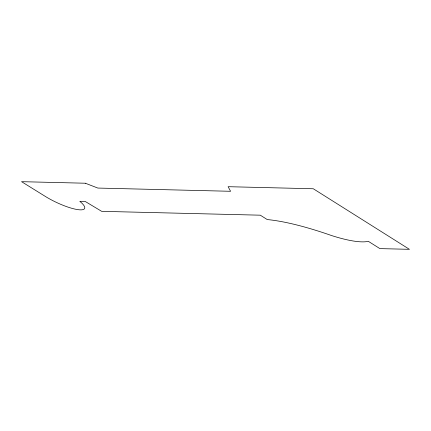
<?xml version="1.0" encoding="UTF-8"?>
<svg xmlns="http://www.w3.org/2000/svg" width="431" height="431" viewBox="0 0 431 431"><rect width="100%" height="100%" fill="white"/><g stroke="black" fill="none" stroke-linecap="round" stroke-linejoin="round"><path stroke-width="0.65" d="M85.327 183.223L21.55 181.672L45.282 196.396A28.247 6.546 25.3 0 0 77.828 209.628A28.247 6.546 25.3 0 0 79.805 201.325L85.214 201.46L101.662 211.33L260.302 215.188L267.252 219.562A150.861 34.959 25.3 0 1 331.434 235.504A76.406 17.709 25.3 0 0 368.316 241.312L379.9 248.612L409.45 249.328L313.305 188.762L228.118 186.693L230.585 191.289L97.837 188.061L85.327 183.223"/></g></svg>
